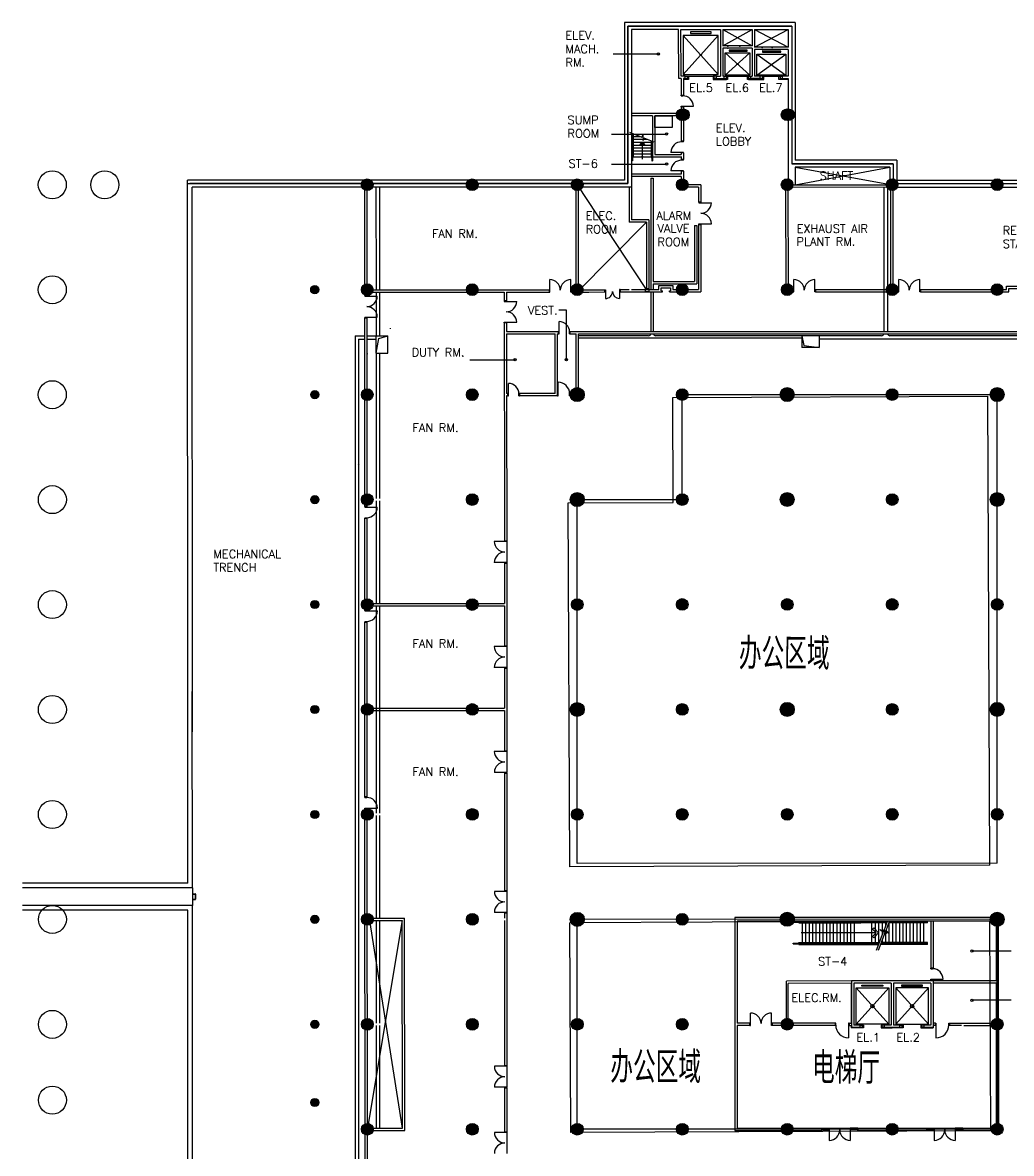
# Model space of a CAD drawing. Extents: x 3835738 to 4446688, y -234172 to 94826.
# Drawn here: x 4091440 to 4176206, y -13877 to 83096 of the extents above; entities that cross this region are included whole.
import ezdxf

# ---------------------------------------------------------------- set-up
doc = ezdxf.new("R2010")
doc.units = 0
doc.header["$LTSCALE"] = 1000
doc.header["$MEASUREMENT"] = 0
doc.layers.add('e-填充', color=8, linetype='Continuous')
doc.layers.add('原有地下室', color=160, linetype='Continuous')
doc.styles.add('ROMANS', font='romans__.ttf', dxfattribs={"height": 0.2})
doc.styles.get("Standard").update_dxf_attribs({"font": 'gbenor.shx', "bigfont": 'gbcbig.shx'})

# ---------------------------------------------------------------- blocks, each defined once
blk = doc.blocks.new('A$C0789794C')
at = {"layer": 'e-填充'}
for p, q in [((18700, 43900), (4050, 43900)), ((4050, 43900), (4050, 30400)), ((18700, 43900), (18700, 32100)), ((4350, 43600), (4350, 30100)), ((18400, 43600), (4350, 43600)), ((4350, 30100), (4350, 43600)), ((4350, 43600), (18400, 43600)), ((4650, 43300), (4650, 29800)), ((8700, 43300), (4650, 43300)), ((8700, 39100), (8700, 43300)), ((8900, 39300), (8900, 43300)), ((8900, 39300), (8900, 43300)), ((8900, 43300), (12300, 43300)), ((9100, 42800), (12100, 39450)), ((9100, 39450), (12100, 42800)), ((12100, 42800), (9100, 42800)), ((9100, 42800), (9100, 39450)), ((11482, 43109), (9718, 43109)), ((9718, 43109), (9718, 42957)), ((9718, 42957), (11482, 42957)), ((11482, 42957), (11482, 43109)), ((12100, 39450), (12100, 42800)), ((12300, 43300), (12300, 39300)), ((12500, 43300), (15000, 41900)), ((12500, 41900), (15000, 43300)), ((12500, 43300), (15000, 43300)), ((12500, 43300), (12500, 41900)), ((15000, 43300), (15000, 41900)), ((15200, 43300), (18100, 41800)), ((15200, 41800), (18100, 43300)), ((15200, 43300), (18100, 43300)), ((15200, 43300), (15200, 41800)), ((18100, 43300), (18100, 41800)), ((18400, 43600), (18400, 31800)), ((18400, 43600), (18400, 31800)), ((15000, 41900), (12500, 41900)), ((15000, 41700), (12500, 41700)), ((12500, 41700), (12500, 39300)), ((15000, 41700), (15000, 39300)), ((18100, 41800), (15200, 41800)), ((3088, 41214), (6960, 41214)), ((12700, 41300), (14800, 39400)), ((12700, 39400), (14800, 41300)), ((12700, 39400), (12700, 41300)), ((12700, 41300), (14800, 41300)), ((14583, 41542), (13019, 41542)), ((13019, 41542), (13019, 41445)), ((13019, 41445), (14583, 41445)), ((14583, 41445), (14583, 41542)), ((14800, 41300), (14800, 39400)), ((18100, 41600), (15200, 41600)), ((15200, 41600), (15200, 39300)), ((15400, 41200), (17900, 39400)), ((15400, 39400), (17900, 41200)), ((15400, 39400), (15400, 41200)), ((15400, 41200), (17900, 41200)), ((17463, 41450), (15899, 41450)), ((15899, 41450), (15899, 41352)), ((15899, 41352), (17463, 41352)), ((17463, 41352), (17463, 41450)), ((17900, 41200), (17900, 39400)), ((18100, 41600), (18100, 39300)), ((8900, 39100), (8700, 39100)), ((9250, 39300), (8900, 39300)), ((8900, 39100), (8900, 37673)), ((9100, 39450), (12100, 39450)), ((9100, 39100), (9100, 37673)), ((9250, 39100), (9100, 39100)), ((9450, 39025), (9100, 39025)), ((9250, 39300), (9450, 39300)), ((9250, 39100), (9250, 39300)), ((9250, 39100), (9450, 39100)), ((9450, 39025), (9450, 39300)), ((9450, 39025), (9450, 39300)), ((9450, 39300), (9550, 39300)), ((9550, 39025), (9450, 39025)), ((9550, 39300), (11650, 39300)), ((9550, 39300), (9550, 39025)), ((11750, 39300), (11650, 39300)), ((11650, 39300), (11650, 39025)), ((11650, 39025), (11750, 39025)), ((11950, 39300), (11750, 39300)), ((11750, 39025), (11750, 39300)), ((11950, 39100), (11750, 39100)), ((11750, 39025), (12800, 39025)), ((11950, 39300), (12300, 39300)), ((11950, 39100), (11950, 39300)), ((11950, 39100), (12600, 39100)), ((12600, 39300), (12500, 39300)), ((12600, 39300), (12800, 39300)), ((12600, 39100), (12600, 39300)), ((12600, 39100), (12800, 39100)), ((14800, 39400), (12700, 39400)), ((12800, 39025), (12800, 39300)), ((12800, 39300), (12900, 39300)), ((12900, 39025), (12800, 39025)), ((12900, 39300), (14600, 39300)), ((12900, 39300), (12900, 39025)), ((14600, 39025), (14600, 39300)), ((14600, 39300), (14700, 39300)), ((14700, 39025), (14600, 39025)), ((14700, 39300), (14900, 39300)), ((14700, 39300), (14700, 39025)), ((14700, 39100), (14900, 39100)), ((14700, 39025), (15900, 39025)), ((14900, 39100), (14900, 39300)), ((14900, 39300), (15000, 39300)), ((15700, 39100), (14900, 39100)), ((15700, 39300), (15200, 39300)), ((17900, 39400), (15400, 39400)), ((15900, 39300), (15700, 39300)), ((15700, 39100), (15700, 39300)), ((15900, 39100), (15700, 39100)), ((16000, 39300), (15900, 39300)), ((15900, 39300), (15900, 39025)), ((15900, 39025), (16000, 39025)), ((16000, 39300), (17300, 39300)), ((16000, 39025), (16000, 39300)), ((17300, 39025), (17300, 39300)), ((17300, 39300), (17400, 39300)), ((17400, 39025), (17300, 39025)), ((17400, 39300), (17600, 39300)), ((17400, 39300), (17400, 39025)), ((17400, 39100), (17600, 39100)), ((18100, 39025), (17400, 39025)), ((18100, 39300), (17600, 39300)), ((17600, 39100), (17600, 39300)), ((17600, 39100), (18100, 39100)), ((18100, 39100), (18100, 30000)), ((8900, 37675), (9060, 37675)), ((8900, 37625), (8900, 37675)), ((8900, 37673), (9100, 37673)), ((8900, 37625), (9060, 37625)), ((9060, 37625), (9060, 37675)), ((9100, 36100), (4650, 36100)), ((6450, 35900), (4650, 35900)), ((6450, 35900), (6450, 32400)), ((6650, 34900), (6650, 35900)), ((6650, 35900), (8150, 35900)), ((6650, 35900), (6650, 32600)), ((8900, 35900), (6650, 35900)), ((8150, 35900), (8150, 34900)), ((8900, 36723), (9060, 36723)), ((8900, 36673), (8900, 36723)), ((8900, 36673), (9100, 36673)), ((8900, 36673), (8900, 33724)), ((8900, 36673), (9060, 36673)), ((9060, 36673), (9060, 36723)), ((9060, 36723), (9962, 36723)), ((9100, 36673), (9100, 33724)), ((2950, 34338), (7657, 34338)), ((4489, 34514), (5552, 34069)), ((4650, 34447), (4650, 32348)), ((4650, 34399), (4700, 34399)), ((4650, 34149), (4700, 34149)), ((4700, 34426), (4700, 32049)), ((4750, 34405), (4750, 32049)), ((4750, 34149), (5361, 34149)), ((4800, 34384), (4800, 32348)), ((5552, 34069), (5622, 34256)), ((5582, 34149), (5629, 34149)), ((5622, 34256), (5655, 33779)), ((5655, 33779), (5710, 34012)), ((5710, 34012), (6565, 33686)), ((8150, 34900), (6650, 34900)), ((4650, 33899), (4700, 33899)), ((4650, 33649), (4700, 33649)), ((4650, 33399), (4700, 33399)), ((4650, 33149), (4700, 33149)), ((4750, 33899), (6007, 33899)), ((4750, 33649), (6400, 33649)), ((4750, 33399), (6400, 33399)), ((4750, 33149), (6400, 33149)), ((5575, 33649), (5363, 33437)), ((5363, 33437), (5416, 33384)), ((5575, 33543), (5416, 33384)), ((5575, 33649), (5575, 32204)), ((5575, 33649), (5787, 33437)), ((5575, 33543), (5734, 33384)), ((5787, 33437), (5734, 33384)), ((6350, 33768), (6350, 32348)), ((6400, 33749), (6400, 32049)), ((6450, 33730), (6450, 32049)), ((9100, 33724), (8900, 33724)), ((9100, 33727), (8940, 33727)), ((8940, 33677), (8940, 33727)), ((9100, 33677), (8940, 33677)), ((9100, 33677), (9100, 33727)), ((4650, 32899), (4700, 32899)), ((4650, 32649), (4700, 32649)), ((4650, 32399), (4700, 32399)), ((4650, 32348), (4700, 32348)), ((4750, 32049), (4700, 32049)), ((4750, 32899), (6400, 32899)), ((4750, 32649), (6400, 32649)), ((4750, 32399), (6400, 32399)), ((4800, 32348), (4750, 32348)), ((4775, 32404), (4775, 32404)), ((6350, 32348), (6400, 32348)), ((6400, 32049), (6450, 32049)), ((6450, 32400), (8900, 32400)), ((6650, 32600), (8900, 32600)), ((8940, 32775), (8038, 32775)), ((9100, 32725), (8900, 32725)), ((8900, 32725), (8900, 32600)), ((8900, 32409), (8900, 32151)), ((9100, 32151), (8900, 32151)), ((9100, 32775), (8940, 32775)), ((8940, 32725), (8940, 32775)), ((9100, 32725), (8940, 32725)), ((9100, 32154), (8940, 32154)), ((8940, 32104), (8940, 32154)), ((9100, 32104), (8940, 32104)), ((9100, 32725), (9100, 32775)), ((9100, 32725), (9100, 32151)), ((9100, 32104), (9100, 32154)), ((27400, 32100), (18700, 32100)), ((27400, 32100), (27400, 30400)), ((2950, 31768), (7657, 31768)), ((8940, 31202), (8038, 31202)), ((8900, 31152), (8900, 30900)), ((9100, 31152), (8900, 31152)), ((9100, 31202), (8940, 31202)), ((8940, 31152), (8940, 31202)), ((9100, 31152), (8940, 31152)), ((9100, 31152), (9100, 31202)), ((9100, 31152), (9100, 30000)), ((27100, 31800), (18400, 31800)), ((18400, 31800), (27100, 31800)), ((18700, 31500), (27000, 30000)), ((18700, 30000), (26800, 31500)), ((26800, 31500), (18700, 31500)), ((18700, 31500), (18700, 30000)), ((26800, 31500), (26800, 29800)), ((27100, 31800), (27100, 30100)), ((27100, 31800), (27100, 30100)), ((4050, 30400), (-33400, 30400)), ((-33400, -16918), (-33400, 30400)), ((-33400, 30100), (4350, 30100)), ((4350, 30100), (-33200, 30100)), ((8900, 30900), (4650, 30900)), ((8900, 30700), (4650, 30700)), ((6321, 30552), (6321, 21000)), ((6321, 30552), (6521, 30552)), ((6521, 30552), (6521, 21700)), ((8900, 30700), (8900, 29800)), ((27100, 30100), (53900, 30100)), ((27100, 30100), (53900, 30100)), ((27400, 30400), (54009, 30400)), ((4650, 29800), (-33000, 29800)), ((-33000, -16918), (-33000, 29800)), ((-18200, 20500), (-18200, 30000)), ((-18000, 20500), (-18000, 30000)), ((-17250, 29800), (-17250, 21000)), ((-16950, 29800), (-16950, 21000)), ((-104, 29600), (-104, 20800)), ((0, 30000), (5850, 21100)), ((96, 29600), (96, 21000)), ((4450, 29800), (4450, 26800)), ((4650, 29800), (4650, 27000)), ((10400, 29800), (8900, 29800)), ((10600, 30000), (9100, 30000)), ((10400, 29800), (10400, 28500)), ((10600, 30000), (10600, 28500)), ((17900, 21150), (17900, 29647)), ((18100, 30000), (18700, 30000)), ((18100, 21369), (18100, 29647)), ((18297, 29800), (26800, 29806)), ((18700, 30000), (26600, 30000)), ((26300, 29800), (26300, 17400)), ((26600, 29800), (26600, 17400)), ((26800, 29800), (54009, 29800)), ((26900, 21400), (26900, 29600)), ((27100, 21150), (27100, 29600)), ((10400, 28500), (10600, 28500)), ((10600, 28450), (11500, 28450)), ((6, 20800), (5950, 26800)), ((5950, 26800), (4450, 26800)), ((6150, 27000), (4650, 27000)), ((5950, 26800), (5950, 21000)), ((6150, 27000), (6150, 21000)), ((10050, 26488), (10050, 21700)), ((10050, 26488), (10250, 26488)), ((10250, 26488), (10250, 21500)), ((10400, 26600), (10600, 26600)), ((10400, 26600), (10400, 21000)), ((10600, 26650), (11500, 26650)), ((10600, 26600), (10600, 20800)), ((-2350, 20960), (-2350, 21860)), ((-550, 20960), (-550, 21860)), ((6521, 21700), (10050, 21700)), ((6521, 21500), (10250, 21500)), ((6521, 21500), (6521, 21000)), ((7000, 21000), (7000, 21350)), ((7000, 21350), (8200, 21350)), ((8200, 21350), (8200, 21000)), ((18570, 20960), (18570, 21860)), ((20370, 20960), (20370, 21860)), ((27570, 20960), (27570, 21860)), ((29370, 20960), (29370, 21860)), ((-18200, 20500), (-18000, 20500)), ((-18200, 20500), (-18200, 20450)), ((-18200, 20500), (-18040, 20500)), ((-18200, 20450), (-18040, 20450)), ((-18040, 20500), (-18040, 20450)), ((-18040, 20450), (-17143, 20450)), ((-18000, 21000), (-2400, 21000)), ((-18000, 20800), (-6250, 20800)), ((-17250, 20800), (-17250, 17050)), ((-16950, 20800), (-16950, 17050)), ((-6250, 20800), (-6250, 20050)), ((-6050, 20800), (-2400, 20800)), ((-6050, 20800), (-6050, 20050)), ((-2400, 21000), (-2400, 20800)), ((-500, 21000), (995, 21000)), ((-500, 21000), (-500, 20800)), ((-500, 20800), (995, 20800)), ((-104, 20800), (2373, 20800)), ((96, 21000), (2373, 21000)), ((2373, 21000), (2373, 20800)), ((2373, 20840), (2373, 21000)), ((2373, 21000), (2423, 21000)), ((2423, 20840), (2373, 20840)), ((2423, 21000), (2423, 20840)), ((2423, 20840), (2423, 20240)), ((3623, 21000), (3623, 20840)), ((3673, 21000), (3623, 21000)), ((3623, 20840), (3673, 20840)), ((3623, 20840), (3623, 20240)), ((3673, 21000), (3673, 20800)), ((3673, 21000), (4450, 21000)), ((3673, 20840), (3673, 21000)), ((3673, 20800), (7300, 20800)), ((4650, 21000), (7000, 21000)), ((5850, 20800), (5850, 21100)), ((5850, 21100), (6150, 21100)), ((6150, 20800), (5850, 20800)), ((6150, 21100), (6150, 20800)), ((6150, 21000), (6150, 20800)), ((6321, 20800), (6321, 17400)), ((6521, 20800), (6521, 17400)), ((7200, 20900), (7200, 21150)), ((7200, 21150), (8000, 21150)), ((7200, 20900), (7300, 20900)), ((7300, 20800), (7300, 20900)), ((7900, 20900), (8000, 20900)), ((7900, 20800), (7900, 20900)), ((7900, 20800), (10600, 20800)), ((8000, 21150), (8000, 20900)), ((8200, 21000), (10400, 21000)), ((8400, 21000), (8698, 21000)), ((17800, 21000), (18520, 21000)), ((17800, 20800), (18520, 20800)), ((18520, 21000), (18520, 20800)), ((20420, 21000), (20420, 20800)), ((20420, 21000), (27520, 21000)), ((20420, 20800), (27520, 20800)), ((27520, 21000), (27520, 20800)), ((29420, 21000), (29420, 20800)), ((29420, 21000), (36800, 21000)), ((29420, 20800), (37000, 20800)), ((36800, 21000), (36800, 21300)), ((36800, 21300), (38000, 21300)), ((37000, 21100), (37800, 21100)), ((37000, 20800), (37000, 21100)), ((-6050, 20050), (-6250, 20050)), ((-6090, 20000), (-5190, 20000)), ((-18200, 18650), (-18040, 18650)), ((-18200, 18650), (-18200, 18600)), ((-18200, 2400), (-18200, 18600)), ((-18000, 18600), (-18200, 18600)), ((-18200, 18600), (-18040, 18600)), ((-18040, 18650), (-18040, 18600)), ((-18040, 18650), (-17143, 18650)), ((-18000, 2400), (-18000, 18600)), ((-932, 19234), (-1567, 19234)), ((-932, 14990), (-932, 19234)), ((-16000, 17645), (-16000, 17696)), ((-6050, 18150), (-6250, 18150)), ((-6250, 18150), (-6250, 3000)), ((-6090, 18200), (-5190, 18200)), ((-6050, 18150), (-6050, 17400)), ((-1550, 17360), (-1550, 18262)), ((-19050, 17050), (-18200, 17050)), ((-19050, 17050), (-19050, -16918)), ((-18750, 16750), (-18750, -16918)), ((-18750, 16750), (-18200, 16750)), ((-18000, 17050), (-16250, 17050)), ((-18000, 16750), (-17250, 16750)), ((-17250, 15550), (-17250, 17050)), ((-17250, 15550), (-17004, 16825)), ((-17004, 16825), (-16250, 17050)), ((-16250, 15550), (-16250, 17050)), ((-6050, 17400), (-1600, 17400)), ((-6050, 17200), (-6050, 12100)), ((-6050, 17200), (-1900, 17200)), ((-6000, 16522), (-6000, 16522)), ((-1900, 12100), (-1900, 17200)), ((-1700, 17200), (-1600, 17200)), ((-1700, 11900), (-1700, 17200)), ((-1600, 17200), (-1600, 17400)), ((-1600, 17200), (-1600, 17360)), ((-1600, 17360), (-1550, 17360)), ((-1600, 17200), (-1550, 17200)), ((-1550, 17200), (-1550, 17360)), ((-648, 17200), (-648, 17360)), ((-648, 17360), (-598, 17360)), ((-648, 17200), (-598, 17200)), ((-600, 17200), (-600, 17400)), ((-600, 17400), (63000, 17400)), ((-600, 17200), (-100, 17200)), ((-598, 17200), (-598, 17360)), ((-100, 12000), (-100, 17200)), ((100, 12000), (100, 17200)), ((100, 17200), (53900, 17200)), ((6121, 17050), (100, 17050)), ((19250, 16850), (100, 16850)), ((26100, 17050), (6721, 17050)), ((19250, 17050), (19424, 16208)), ((19250, 17050), (19250, 16050)), ((20750, 17050), (20750, 16050)), ((53900, 16750), (20750, 16750)), ((53900, 17050), (26800, 17050)), ((-17250, 15550), (-17250, 3100)), ((-17250, 15550), (-16250, 15550)), ((-16950, 15550), (-16950, 3100)), ((20750, 16050), (19250, 16050)), ((19424, 16208), (20750, 16050)), ((-9203, 14990), (-5330, 14990)), ((-5900, 12060), (-5900, 12962)), ((-1636, 12074), (-1636, 13058)), ((-5950, 12100), (-6050, 12100)), ((-5950, 11900), (-6050, 11900)), ((-6050, 11900), (-6050, -550)), ((-5950, 12100), (-5950, 11900)), ((-5950, 11900), (-5950, 12060)), ((-5950, 12060), (-5900, 12060)), ((-5950, 11900), (-5900, 11900)), ((-5900, 11900), (-5900, 12060)), ((-4998, 11900), (-4998, 12060)), ((-4998, 12060), (-4948, 12060)), ((-4998, 11900), (-4948, 11900)), ((-4950, 12100), (-4950, 11900)), ((-1900, 12100), (-4950, 12100)), ((-1700, 11900), (-4950, 11900)), ((-4948, 11900), (-4948, 12060)), ((-1691, 11900), (-1691, 12074)), ((-1691, 12074), (-1636, 12074)), ((-1691, 11900), (-1636, 11900)), ((-1636, 11900), (-1636, 12074)), ((-653, 11900), (-653, 12074)), ((-653, 12074), (-599, 12074)), ((-653, 11900), (-599, 11900)), ((-599, 11900), (-599, 12074)), ((0, 12100), (-595, 12100)), ((-595, 11900), (-595, 12100)), ((0, 11900), (-595, 11900)), ((9000, 12000), (36000, 12000)), ((9000, 3000), (9000, 12000)), ((36000, -28200), (36000, 12000)), ((-18860, 6050), (-18860, 6041)), ((-18656, 6050), (-18656, 6041)), ((-6250, 3000), (-6250, -550)), ((0, -28200), (0, 3000)), ((0, 3000), (9000, 3000)), ((-18000, 2400), (-18200, 2400)), ((-18200, 2400), (-18040, 2400)), ((-18200, 2400), (-18200, 2350)), ((-18200, 2350), (-18040, 2350)), ((-18040, 2400), (-18040, 2350)), ((-18040, 2350), (-17138, 2350)), ((-17250, 2900), (-17250, -5900)), ((-16950, 2900), (-16950, -5900)), ((-18200, 1448), (-18040, 1448)), ((-18200, 1448), (-18200, 1398)), ((-18000, 1400), (-18200, 1400)), ((-18200, -6500), (-18200, 1400)), ((-18200, 1398), (-18040, 1398)), ((-18040, 1448), (-18040, 1398)), ((-18000, -6500), (-18000, 1400)), ((-6210, -600), (-7110, -600)), ((-6250, -550), (-6050, -550)), ((-6050, -600), (-6050, -2430)), ((-6210, -2400), (-7110, -2400)), ((-6250, -2450), (-6050, -2450)), ((-6250, -2450), (-6250, -5900)), ((-6050, -2450), (-6050, -9550)), ((-18000, -6500), (-18200, -6500)), ((-18200, -6500), (-18040, -6500)), ((-18200, -6500), (-18200, -6550)), ((-18200, -6550), (-18040, -6550)), ((-18040, -6500), (-18040, -6550)), ((-18040, -6550), (-17138, -6550)), ((-18000, -5900), (-6250, -5900)), ((-18000, -6100), (-6250, -6100)), ((-17250, -6100), (-17250, -14900)), ((-16950, -6100), (-16950, -14900)), ((-6250, -6100), (-6250, -9550)), ((-18200, -7452), (-18040, -7452)), ((-18200, -7452), (-18200, -7502)), ((-18000, -7500), (-18200, -7500)), ((-18200, -15000), (-18200, -7500)), ((-18200, -7502), (-18040, -7502)), ((-18040, -7452), (-18040, -7502)), ((-18000, -15000), (-18000, -7500)), ((-6210, -9600), (-7110, -9600)), ((-6250, -9550), (-6050, -9550)), ((-6050, -9600), (-6050, -11430)), ((-6210, -11400), (-7110, -11400)), ((-6250, -11450), (-6050, -11450)), ((-6250, -11450), (-6250, -14902)), ((-6050, -11450), (-6050, -16918)), ((-33400, -29900), (-33400, -13458)), ((-33000, -30300), (-33000, -13458)), ((-19050, -13458), (-19050, -71200)), ((-18750, -13458), (-18750, -71200)), ((-17250, -13458), (-17250, -23900)), ((-16950, -13458), (-16950, -23900)), ((-6250, -13458), (-6250, -14900)), ((-6050, -13458), (-6050, -18550)), ((-18200, -22500), (-18200, -15000)), ((-18000, -14900), (-6250, -14900)), ((-18000, -14900), (-6250, -14900)), ((-18000, -22500), (-18000, -15000)), ((-18000, -15100), (-6250, -15100)), ((-18000, -15100), (-6250, -15100)), ((-17250, -15100), (-17250, -16918)), ((-16950, -15100), (-16950, -16918)), ((-6250, -15094), (-6250, -16918)), ((-6250, -15100), (-6250, -18550)), ((-6210, -18600), (-7110, -18600)), ((-6250, -18550), (-6050, -18550)), ((-6050, -18600), (-6050, -20400)), ((-6210, -20400), (-7110, -20400)), ((-6250, -20450), (-6250, -30550)), ((-6250, -20450), (-6050, -20450)), ((-6050, -20450), (-6050, -30550)), ((-18200, -22498), (-18040, -22498)), ((-18200, -22548), (-18200, -22498)), ((-18000, -22500), (-18200, -22500)), ((-18200, -22548), (-18040, -22548)), ((-18040, -22548), (-18040, -22498)), ((-18200, -23450), (-18040, -23450)), ((-18200, -23500), (-18200, -23450)), ((-18000, -23500), (-18200, -23500)), ((-18200, -55800), (-18200, -23500)), ((-18200, -23500), (-18040, -23500)), ((-18040, -23500), (-18040, -23450)), ((-18040, -23450), (-17138, -23450)), ((-18000, -55800), (-18000, -23500)), ((-17250, -24100), (-17250, -32900)), ((-16950, -24100), (-16950, -32900)), ((36000, -28200), (0, -28200)), ((-33400, -29900), (-47551, -29900)), ((-33000, -30300), (-47551, -30300)), ((-33000, -30300), (-33000, -31800)), ((-33000, -30809), (-32750, -30809)), ((-33000, -30825), (-32766, -30825)), ((-32750, -30841), (-32750, -31259)), ((-32734, -30825), (-32734, -31275)), ((-6210, -30600), (-7110, -30600)), ((-6050, -30550), (-6250, -30550)), ((-6050, -30600), (-6050, -32400)), ((-33000, -31800), (-47551, -31800)), ((-33000, -31275), (-32766, -31275)), ((-33000, -31291), (-32750, -31291)), ((-33000, -71200), (-33000, -31800)), ((-33400, -32200), (-47551, -32200)), ((-33400, -71600), (-33400, -32200)), ((-18000, -32900), (-14800, -32900)), ((-14800, -51100), (-14800, -32900)), ((-6210, -32400), (-7110, -32400)), ((-6250, -32450), (-6250, -32900)), ((-6050, -32450), (-6250, -32450)), ((-6050, -32450), (-6050, -45550)), ((18000, -32850), (13500, -32850)), ((13500, -32850), (13500, -51100)), ((35419, -32850), (18334, -32850)), ((-15000, -33100), (-18000, -50900)), ((-18000, -33100), (-15000, -33100)), ((-15000, -50900), (-17776, -33100)), ((-17250, -33100), (-17250, -41900)), ((-16950, -33100), (-16950, -41900)), ((-15000, -50900), (-15000, -33100)), ((-6250, -33100), (-6250, -45550)), ((0, -51000), (0, -33000)), ((36600, -33000), (0, -33000)), ((18000, -33150), (13700, -33150)), ((13700, -33150), (13700, -41905)), ((18500, -33250), (18500, -33200)), ((18500, -33200), (24311, -33200)), ((18500, -33250), (24311, -33250)), ((35925, -33150), (18581, -33150)), ((19000, -33200), (19000, -33150)), ((19000, -33150), (24311, -33150)), ((19000, -33300), (19000, -33250)), ((19000, -33300), (24311, -33300)), ((19300, -35000), (19300, -33300)), ((19597, -35000), (19597, -33300)), ((19895, -35000), (19895, -33300)), ((20192, -35000), (20192, -33300)), ((20490, -35000), (20490, -33300)), ((20787, -35000), (20787, -33300)), ((21084, -35000), (21084, -33300)), ((21382, -35000), (21382, -33300)), ((21679, -35000), (21679, -33300)), ((21977, -35000), (21977, -33300)), ((22274, -35000), (22274, -33300)), ((22571, -35000), (22571, -33300)), ((22869, -35000), (22869, -33300)), ((23166, -35000), (23166, -33300)), ((23464, -35000), (23464, -33300)), ((23761, -35000), (23761, -33300)), ((26607, -33150), (24311, -33150)), ((26588, -33200), (24311, -33200)), ((26569, -33250), (24311, -33250)), ((26550, -33300), (24311, -33300)), ((25261, -35000), (25261, -33300)), ((25410, -33729), (25304, -33835)), ((25622, -34153), (25304, -33835)), ((25834, -34153), (25410, -33729)), ((25558, -35000), (25558, -33300)), ((25856, -35000), (25856, -33300)), ((26230, -34135), (25927, -33868)), ((25927, -33868), (26531, -34186)), ((26401, -34135), (26098, -33868)), ((26098, -33868), (26702, -34186)), ((26153, -34334), (26153, -33300)), ((26302, -33947), (26607, -33150)), ((26451, -33558), (26451, -33300)), ((26473, -33947), (26778, -33150)), ((30022, -33300), (26721, -33300)), ((30022, -33250), (26740, -33250)), ((26748, -35000), (26748, -33300)), ((30022, -33200), (26759, -33200)), ((27045, -35000), (27045, -33300)), ((27343, -35000), (27343, -33300)), ((27640, -35000), (27640, -33300)), ((27938, -35000), (27938, -33300)), ((28235, -35000), (28235, -33300)), ((28532, -35000), (28532, -33300)), ((28830, -35000), (28830, -33300)), ((29127, -35000), (29127, -33300)), ((29425, -35000), (29425, -33300)), ((29722, -35000), (29722, -33300)), ((30022, -33300), (30022, -33150)), ((30300, -33150), (30300, -37190)), ((30500, -33150), (30500, -37190)), ((35905, -33000), (35905, -38290)), ((36000, -51000), (36000, -33000)), ((36095, -33000), (36095, -51100)), ((25558, -34153), (19189, -34153)), ((25622, -34153), (25304, -34471)), ((25410, -34577), (25304, -34471)), ((25834, -34153), (25410, -34577)), ((25648, -35653), (26230, -34135)), ((25819, -35653), (26401, -34135)), ((26153, -35000), (26153, -34780)), ((26531, -34186), (26302, -33947)), ((26451, -35000), (26451, -33947)), ((26702, -34186), (26473, -33947)), ((18500, -35100), (18500, -35050)), ((18500, -35050), (25879, -35050)), ((18500, -35100), (25860, -35100)), ((19000, -35050), (19000, -35000)), ((19000, -35000), (25898, -35000)), ((19000, -35150), (19000, -35100)), ((19000, -35150), (25840, -35150)), ((30022, -35150), (26011, -35150)), ((30022, -35100), (26031, -35100)), ((30022, -35050), (26050, -35050)), ((30022, -35000), (26069, -35000)), ((30022, -35150), (30022, -35000)), ((37210, -35720), (33846, -35720)), ((30300, -37188), (30460, -37188)), ((30300, -37238), (30300, -37188)), ((30500, -37190), (30300, -37190)), ((30300, -37238), (30460, -37238)), ((30460, -37238), (30460, -37188)), ((35905, -37290), (35905, -38290)), ((23500, -38290), (17925, -38290)), ((17925, -41925), (17925, -38290)), ((23500, -38490), (18075, -38490)), ((18075, -41925), (18075, -38490)), ((23480, -38490), (23480, -41905)), ((30500, -38290), (23500, -38290)), ((23500, -38290), (23500, -42290)), ((26900, -38490), (23700, -38490)), ((23700, -38490), (23700, -42090)), ((24400, -38735), (24400, -38653)), ((24400, -38653), (26200, -38653)), ((26200, -38735), (24400, -38735)), ((26200, -38653), (26200, -38735)), ((26900, -38490), (26900, -42090)), ((30300, -38490), (27100, -38490)), ((27100, -38490), (27100, -42090)), ((29600, -38653), (27800, -38653)), ((27800, -38653), (27800, -38735)), ((27800, -38735), (29600, -38735)), ((29600, -38735), (29600, -38653)), ((30300, -38140), (30460, -38140)), ((30300, -38190), (30300, -38140)), ((30300, -38190), (30300, -38290)), ((30500, -38190), (30300, -38190)), ((30300, -38190), (30460, -38190)), ((30300, -38490), (30300, -42090)), ((30460, -38190), (30460, -38140)), ((30460, -38140), (31362, -38140)), ((30500, -38190), (30500, -38290)), ((35905, -38290), (30500, -38290)), ((30500, -38290), (30500, -42290)), ((35905, -38490), (30500, -38490)), ((30520, -38490), (30520, -41905)), ((35905, -38290), (34405, -38290)), ((35905, -38490), (35905, -50900)), ((26700, -41990), (23900, -38890)), ((26700, -38890), (23900, -41990)), ((23900, -41990), (23900, -38890)), ((23900, -38890), (26700, -38890)), ((26700, -38890), (26700, -41990)), ((27300, -38890), (30100, -41990)), ((27300, -41990), (30100, -38890)), ((30100, -38890), (27300, -38890)), ((27300, -38890), (27300, -41990)), ((30100, -41990), (30100, -38890)), ((37210, -39946), (33846, -39946)), ((14850, -41935), (14850, -41035)), ((16650, -41935), (16650, -41035)), ((-17250, -42100), (-17250, -50900)), ((-16950, -42100), (-16950, -50900)), ((14800, -41905), (13700, -41905)), ((13700, -42095), (13700, -50900)), ((14800, -42095), (13700, -42095)), ((14800, -42095), (14800, -41905)), ((16700, -42095), (16700, -41905)), ((22100, -41905), (16700, -41905)), ((22100, -42095), (16700, -42095)), ((22100, -41905), (22100, -42095)), ((22150, -41905), (22100, -41905)), ((22100, -41905), (22100, -42065)), ((22100, -42065), (22150, -42065)), ((22150, -42065), (22150, -41905)), ((23250, -41905), (23250, -42065)), ((23300, -41905), (23250, -41905)), ((23250, -42065), (23300, -42065)), ((23250, -42065), (23250, -43165)), ((23300, -41905), (23500, -41905)), ((23300, -41905), (23300, -42095)), ((23300, -42065), (23300, -41905)), ((23300, -42095), (23500, -42095)), ((23480, -42095), (23480, -42310)), ((24450, -42310), (23480, -42310)), ((24250, -42290), (23500, -42290)), ((24250, -42090), (23700, -42090)), ((26700, -41990), (23900, -41990)), ((24250, -42090), (24450, -42090)), ((24250, -42290), (24250, -42090)), ((24250, -42240), (24450, -42240)), ((24450, -42310), (24450, -42090)), ((24450, -42310), (24450, -42090)), ((24450, -42090), (24550, -42090)), ((24550, -42310), (24450, -42310)), ((24550, -42090), (24550, -42310)), ((26150, -42090), (26050, -42090)), ((26050, -42090), (26050, -42310)), ((26050, -42310), (26150, -42310)), ((26150, -42310), (26150, -42090)), ((26350, -42090), (26150, -42090)), ((26150, -42310), (26150, -42090)), ((26350, -42240), (26150, -42240)), ((26150, -42310), (27000, -42310)), ((26900, -42090), (26350, -42090)), ((26350, -42290), (26350, -42090)), ((27000, -42290), (26350, -42290)), ((27650, -42290), (27000, -42290)), ((27850, -42310), (27000, -42310)), ((27650, -42090), (27100, -42090)), ((27300, -41990), (30100, -41990)), ((27650, -42090), (27850, -42090)), ((27650, -42290), (27650, -42090)), ((27650, -42240), (27850, -42240)), ((27850, -42310), (27850, -42090)), ((27850, -42310), (27850, -42090)), ((27850, -42090), (27950, -42090)), ((27950, -42310), (27850, -42310)), ((27950, -42090), (27950, -42310)), ((29550, -42090), (29450, -42090)), ((29450, -42090), (29450, -42310)), ((29450, -42310), (29550, -42310)), ((29550, -42310), (29550, -42090)), ((29750, -42090), (29550, -42090)), ((29550, -42310), (29550, -42090)), ((29750, -42240), (29550, -42240)), ((29550, -42310), (30520, -42310)), ((30300, -42090), (29750, -42090)), ((29750, -42290), (29750, -42090)), ((30500, -42290), (29750, -42290)), ((30700, -41905), (30500, -41905)), ((30700, -42095), (30500, -42095)), ((30520, -42095), (30520, -42310)), ((30700, -41905), (30700, -42095)), ((30700, -41905), (30750, -41905)), ((30700, -42065), (30700, -41905)), ((30750, -42065), (30700, -42065)), ((30750, -41905), (30750, -42065)), ((30750, -42065), (30750, -43165)), ((31850, -42065), (31850, -41905)), ((31850, -41905), (31900, -41905)), ((31900, -42065), (31850, -42065)), ((31900, -41905), (35558, -41905)), ((31900, -41905), (31900, -42095)), ((31900, -41905), (31900, -42065)), ((32925, -42095), (31900, -42095)), ((33125, -42095), (35558, -42095)), ((36000, -42000), (36000, -51000)), ((-6050, -45550), (-6250, -45550)), ((-6250, -45550), (-6050, -45550)), ((-6050, -45550), (-6050, -47400)), ((-6210, -45600), (-7110, -45600)), ((-6210, -47400), (-7110, -47400)), ((-6250, -47460), (-6250, -51220)), ((-6250, -47460), (-6050, -47460)), ((-6050, -47460), (-6050, -51220)), ((-18000, -50900), (-15000, -50900)), ((-18000, -51100), (-14800, -51100)), ((-6210, -51270), (-7110, -51270)), ((-6250, -51220), (-6050, -51220)), ((-6050, -51220), (-6050, -53070)), ((36000, -51000), (0, -51000)), ((13500, -51100), (20956, -51100)), ((13700, -50900), (31500, -50900)), ((20956, -50900), (20956, -51100)), ((20956, -51060), (20956, -50900)), ((20956, -50900), (21006, -50900)), ((21006, -51060), (20956, -51060)), ((21006, -50900), (21563, -50900)), ((21006, -50900), (21006, -51060)), ((21006, -50988), (21563, -50988)), ((21006, -51060), (21563, -51060)), ((21600, -50900), (23400, -50900)), ((21600, -51060), (21600, -51960)), ((23400, -51060), (23400, -51960)), ((24006, -50900), (23450, -50900)), ((24006, -50988), (23450, -50988)), ((24006, -51060), (23450, -51060)), ((24056, -50900), (24006, -50900)), ((24006, -50900), (24006, -51060)), ((24006, -51060), (24056, -51060)), ((24056, -50900), (24056, -51100)), ((24056, -51060), (24056, -50900)), ((24056, -51100), (29956, -51100)), ((29956, -50900), (29956, -51100)), ((29956, -51060), (29956, -50900)), ((29956, -50900), (30006, -50900)), ((30006, -51060), (29956, -51060)), ((30006, -50900), (30563, -50900)), ((30006, -50900), (30006, -51060)), ((30006, -50988), (30563, -50988)), ((30006, -51060), (30563, -51060)), ((30600, -50900), (32400, -50900)), ((30600, -51060), (30600, -51960)), ((31500, -50900), (35905, -50900)), ((32400, -51060), (32400, -51960)), ((33006, -50900), (32450, -50900)), ((33006, -50988), (32450, -50988)), ((33006, -51060), (32450, -51060)), ((33056, -50900), (33006, -50900)), ((33006, -50900), (33006, -51060)), ((33006, -51060), (33056, -51060)), ((33056, -50900), (33056, -51100)), ((33056, -51060), (33056, -50900)), ((33056, -51100), (36095, -51100))]:
    blk.add_line(p, q, dxfattribs=at)
for points, const_width in [([(8750, 36000, 1), (9250, 36000, 1)], 500), ([(8850, 36000, 1), (9350, 36000, 1)], 500), ([(17750, 36000, 1), (18250, 36000, 1)], 500), ([(17850, 36000, 1), (18350, 36000, 1)], 500), ([(-18246, 30000, 1), (-17754, 30000, 1)], 491), ([(-9250, 30000, 1), (-8750, 30000, 1)], 500), ([(-246, 30000, 1), (246, 30000, 1)], 491), ([(8750, 30000, 1), (9250, 30000, 1)], 500), ([(8750, 30000, 1), (9250, 30000, 1)], 500), ([(17750, 30000, 1), (18250, 30000, 1)], 500), ([(17750, 30000, 1), (18250, 30000, 1)], 500), ([(26750, 30000, 1), (27250, 30000, 1)], 500), ([(35754, 30000, 1), (36246, 30000, 1)], 491), ([(-22675, 21000, 1), (-22325, 21000, 1)], 350), ([(-18250, 21000, 1), (-17750, 21000, 1)], 500), ([(-9250, 21000, 1), (-8750, 21000, 1)], 500), ([(-9250, 21000, 1), (-8750, 21000, 1)], 500), ([(250, 21000, -1), (-250, 21000, -1)], 500), ([(250, 21000, -1), (-250, 21000, -1)], 500), ([(-250, 21000, 1), (250, 21000, 1)], 500), ([(-250, 21000, 1), (250, 21000, 1)], 500), ([(8750, 21000, 1), (9250, 21000, 1)], 500), ([(8750, 21000, 1), (9250, 21000, 1)], 500), ([(17750, 21000, 1), (18250, 21000, 1)], 500), ([(17750, 21000, 1), (18250, 21000, 1)], 500), ([(26750, 21000, 1), (27250, 21000, 1)], 500), ([(26750, 21000, 1), (27250, 21000, 1)], 500), ([(35750, 21000, 1), (36250, 21000, 1)], 500), ([(35750, 21000, 1), (36250, 21000, 1)], 500), ([(-22675, 12000, 1), (-22325, 12000, 1)], 350), ([(-18246, 12000, 1), (-17754, 12000, 1)], 491), ([(-9250, 12000, 1), (-8750, 12000, 1)], 500), ([(-9250, 12000, 1), (-8750, 12000, 1)], 500), ([(294, 12000, -1), (-294, 12000, -1)], 588), ([(-294, 12000, 1), (294, 12000, 1)], 588), ([(8750, 12000, 1), (9250, 12000, 1)], 500), ([(8750, 12000, 1), (9250, 12000, 1)], 500), ([(17706, 12000, 1), (18294, 12000, 1)], 588), ([(26750, 12000, 1), (27250, 12000, 1)], 500), ([(26750, 12000, 1), (27250, 12000, 1)], 500), ([(35706, 12000, 1), (36294, 12000, 1)], 588), ([(-22675, 3000, 1), (-22325, 3000, 1)], 350), ([(-18246, 3000, 1), (-17754, 3000, 1)], 491), ([(-9250, 3000, 1), (-8750, 3000, 1)], 500), ([(-9250, 3000, 1), (-8750, 3000, 1)], 500), ([(-294, 3000, 1), (294, 3000, 1)], 588), ([(8750, 3000, 1), (9250, 3000, 1)], 500), ([(8750, 3000, 1), (9250, 3000, 1)], 500), ([(17706, 3000, 1), (18294, 3000, 1)], 588), ([(26750, 3000, 1), (27250, 3000, 1)], 500), ([(26750, 3000, 1), (27250, 3000, 1)], 500), ([(35706, 3000, 1), (36294, 3000, 1)], 588), ([(-22675, -6000, 1), (-22325, -6000, 1)], 350), ([(-18250, -6000, 1), (-17750, -6000, 1)], 500), ([(-18250, -6000, 1), (-17750, -6000, 1)], 500), ([(-9250, -6000, 1), (-8750, -6000, 1)], 500), ([(-9250, -6000, 1), (-8750, -6000, 1)], 500), ([(-250, -6000, 1), (250, -6000, 1)], 500), ([(-250, -6000, 1), (250, -6000, 1)], 500), ([(8750, -6000, 1), (9250, -6000, 1)], 500), ([(8750, -6000, 1), (9250, -6000, 1)], 500), ([(17750, -6000, 1), (18250, -6000, 1)], 500), ([(17750, -6000, 1), (18250, -6000, 1)], 500), ([(26750, -6000, 1), (27250, -6000, 1)], 500), ([(26750, -6000, 1), (27250, -6000, 1)], 500), ([(35750, -6000, 1), (36250, -6000, 1)], 500), ([(35750, -6000, 1), (36250, -6000, 1)], 500), ([(-18246, -15000, 1), (-17754, -15000, 1)], 491), ([(-18246, -15000, 1), (-17754, -15000, 1)], 491), ([(-9250, -15000, 1), (-8750, -15000, 1)], 500), ([(-9250, -15000, 1), (-8750, -15000, 1)], 500), ([(-9250, -15000, 1), (-8750, -15000, 1)], 500), ([(-9250, -15000, 1), (-8750, -15000, 1)], 500), ([(-294, -15000, 1), (294, -15000, 1)], 588), ([(-294, -15000, 1), (294, -15000, 1)], 588), ([(8750, -15000, 1), (9250, -15000, 1)], 500), ([(8750, -15000, 1), (9250, -15000, 1)], 500), ([(8750, -15000, 1), (9250, -15000, 1)], 500), ([(8750, -15000, 1), (9250, -15000, 1)], 500), ([(17706, -15000, 1), (18294, -15000, 1)], 588), ([(17706, -15000, 1), (18294, -15000, 1)], 588), ([(26750, -15000, 1), (27250, -15000, 1)], 500), ([(26750, -15000, 1), (27250, -15000, 1)], 500), ([(26750, -15000, 1), (27250, -15000, 1)], 500), ([(26750, -15000, 1), (27250, -15000, 1)], 500), ([(35706, -15000, 1), (36294, -15000, 1)], 588), ([(35706, -15000, 1), (36294, -15000, 1)], 588), ([(-22675, -15000, 1), (-22325, -15000, 1)], 350), ([(-22675, -15000, 1), (-22325, -15000, 1)], 350), ([(-22675, -24000, 1), (-22325, -24000, 1)], 350), ([(-18250, -24000, 1), (-17750, -24000, 1)], 500), ([(-18250, -24000, 1), (-17750, -24000, 1)], 500), ([(-9250, -24000, 1), (-8750, -24000, 1)], 500), ([(-9250, -24000, 1), (-8750, -24000, 1)], 500), ([(-250, -24000, 1), (250, -24000, 1)], 500), ([(-250, -24000, 1), (250, -24000, 1)], 500), ([(8750, -24000, 1), (9250, -24000, 1)], 500), ([(8750, -24000, 1), (9250, -24000, 1)], 500), ([(17750, -24000, 1), (18250, -24000, 1)], 500), ([(17750, -24000, 1), (18250, -24000, 1)], 500), ([(26750, -24000, 1), (27250, -24000, 1)], 500), ([(26750, -24000, 1), (27250, -24000, 1)], 500), ([(35750, -24000, 1), (36250, -24000, 1)], 500), ([(35750, -24000, 1), (36250, -24000, 1)], 500), ([(-22675, -33000, 1), (-22325, -33000, 1)], 350), ([(-18246, -33000, 1), (-17754, -33000, 1)], 491), ([(-9250, -33000, 1), (-8750, -33000, 1)], 500), ([(-9250, -33000, 1), (-8750, -33000, 1)], 500), ([(-294, -33000, 1), (294, -33000, 1)], 588), ([(8750, -33000, 1), (9250, -33000, 1)], 500), ([(8750, -33000, 1), (9250, -33000, 1)], 500), ([(18294, -33000, -1), (17706, -33000, -1)], 588), ([(36294, -33000, -1), (35706, -33000, -1)], 588), ([(-22675, -42000, 1), (-22325, -42000, 1)], 350), ([(-18246, -42000, 1), (-17754, -42000, 1)], 491), ([(-9250, -42000, 1), (-8750, -42000, 1)], 500), ([(-9250, -42000, 1), (-8750, -42000, 1)], 500), ([(-245, -42000, 1), (245, -42000, 1)], 490), ([(8750, -42000, 1), (9250, -42000, 1)], 500), ([(8750, -42000, 1), (9250, -42000, 1)], 500), ([(18245, -42000, -1), (17755, -42000, -1)], 490), ([(36245, -42000, -1), (35755, -42000, -1)], 490), ([(-22675, -48700, 1), (-22325, -48700, 1)], 350), ([(-18246, -51000, 1), (-17754, -51000, 1)], 491), ([(-9250, -51000, 1), (-8750, -51000, 1)], 500), ([(-9250, -51000, 1), (-8750, -51000, 1)], 500), ([(-245, -51000, 1), (245, -51000, 1)], 490), ([(8750, -51000, 1), (9250, -51000, 1)], 500), ([(8750, -51000, 1), (9250, -51000, 1)], 500), ([(17755, -51000, 1), (18245, -51000, 1)], 490), ([(26750, -51000, 1), (27250, -51000, 1)], 500), ([(26750, -51000, 1), (27250, -51000, 1)], 500), ([(35755, -51000, 1), (36245, -51000, 1)], 490)]:
    blk.add_lwpolyline(points, format="xyb", close=True, dxfattribs=dict(at, const_width=const_width))
for points in [[(10600, 28450), (10600, 28500), (10440, 28500), (10440, 28450), (10600, 28450)], [(10600, 26650), (10600, 26600), (10440, 26600), (10440, 26650), (10600, 26650)], [(-2350, 20960), (-2400, 20960), (-2400, 20800), (-2350, 20800), (-2350, 20960)], [(-550, 20960), (-500, 20960), (-500, 20800), (-550, 20800), (-550, 20960)], [(18570, 20960), (18520, 20960), (18520, 20800), (18570, 20800), (18570, 20960)], [(20370, 20960), (20420, 20960), (20420, 20800), (20370, 20800), (20370, 20960)], [(27570, 20960), (27520, 20960), (27520, 20800), (27570, 20800), (27570, 20960)], [(29370, 20960), (29420, 20960), (29420, 20800), (29370, 20800), (29370, 20960)], [(-6090, 20000), (-6090, 20050), (-6250, 20050), (-6250, 20000), (-6090, 20000)], [(-6090, 18200), (-6090, 18150), (-6250, 18150), (-6250, 18200), (-6090, 18200)], [(-6210, -600), (-6210, -550), (-6050, -550), (-6050, -600), (-6210, -600)], [(-6210, -2400), (-6210, -2450), (-6050, -2450), (-6050, -2400), (-6210, -2400)], [(-6210, -9600), (-6210, -9550), (-6050, -9550), (-6050, -9600), (-6210, -9600)], [(-6210, -11400), (-6210, -11450), (-6050, -11450), (-6050, -11400), (-6210, -11400)], [(-6210, -18600), (-6210, -18550), (-6050, -18550), (-6050, -18600), (-6210, -18600)], [(-6210, -20400), (-6210, -20450), (-6050, -20450), (-6050, -20400), (-6210, -20400)], [(-6210, -30600), (-6210, -30550), (-6050, -30550), (-6050, -30600), (-6210, -30600)], [(-6210, -32400), (-6210, -32450), (-6050, -32450), (-6050, -32400), (-6210, -32400)], [(14850, -41935), (14800, -41935), (14800, -42095), (14850, -42095), (14850, -41935)], [(16650, -41935), (16700, -41935), (16700, -42095), (16650, -42095), (16650, -41935)], [(-6210, -45600), (-6210, -45550), (-6050, -45550), (-6050, -45600), (-6210, -45600)], [(-6210, -47400), (-6210, -47450), (-6050, -47450), (-6050, -47400), (-6210, -47400)], [(-6210, -51270), (-6210, -51220), (-6050, -51220), (-6050, -51270), (-6210, -51270)], [(21600, -51060), (21550, -51060), (21550, -50900), (21600, -50900), (21600, -51060)], [(23400, -51060), (23450, -51060), (23450, -50900), (23400, -50900), (23400, -51060)], [(30600, -51060), (30550, -51060), (30550, -50900), (30600, -50900), (30600, -51060)], [(32400, -51060), (32450, -51060), (32450, -50900), (32400, -50900), (32400, -51060)]]:
    blk.add_lwpolyline(points, dxfattribs=at)
for centre, radius in [((6960, 41214), 100), ((10600, 41125), 50), ((13750, 40350), 50), ((16650, 40300), 50), ((9000, 36000), 500), ((9100, 36000), 500), ((18000, 36000), 500), ((18100, 36000), 500), ((7657, 34338), 100), ((5575, 32399), 50), ((-45000, 30000), 1200), ((-40500, 30000), 1200), ((7657, 31768), 100), ((-18000, 30000), 500), ((-9000, 30000), 500), ((0, 30000), 500), ((9000, 30000), 500), ((9000, 30000), 500), ((18000, 30000), 500), ((18000, 30000), 500), ((27000, 30000), 500), ((36000, 30000), 500), ((-45000, 21000), 1200), ((-22500, 21000), 350), ((-18000, 21000), 500), ((-9000, 21000), 500), ((-9000, 21000), 500), ((0, 21000), 500), ((0, 21000), 500), ((0, 21000), 500), ((0, 21000), 500), ((9000, 21000), 500), ((9000, 21000), 500), ((18000, 21000), 500), ((18000, 21000), 500), ((27000, 21000), 500), ((27000, 21000), 500), ((36000, 21000), 500), ((36000, 21000), 500), ((-5330, 14990), 100), ((-932, 14990), 100), ((-45000, 12000), 1200), ((-22500, 12000), 350), ((-18000, 12000), 500), ((-9000, 12000), 500), ((-9000, 12000), 500), ((0, 12000), 600), ((0, 12000), 600), ((9000, 12000), 500), ((9000, 12000), 500), ((18000, 12000), 600), ((27000, 12000), 500), ((27000, 12000), 500), ((36000, 12000), 600), ((-45000, 3000), 1200), ((-22500, 3000), 350), ((-18000, 3000), 500), ((-9000, 3000), 500), ((-9000, 3000), 500), ((0, 3000), 600), ((9000, 3000), 500), ((9000, 3000), 500), ((18000, 3000), 600), ((27000, 3000), 500), ((27000, 3000), 500), ((36000, 3000), 600), ((-45000, -6000), 1200), ((-22500, -6000), 350), ((-18000, -6000), 500), ((-18000, -6000), 500), ((-9000, -6000), 500), ((-9000, -6000), 500), ((0, -6000), 500), ((0, -6000), 500), ((9000, -6000), 500), ((9000, -6000), 500), ((18000, -6000), 500), ((18000, -6000), 500), ((27000, -6000), 500), ((27000, -6000), 500), ((36000, -6000), 500), ((36000, -6000), 500), ((-45000, -15000), 1200), ((-18000, -15000), 500), ((-18000, -15000), 500), ((-9000, -15000), 500), ((-9000, -15000), 500), ((-9000, -15000), 500), ((-9000, -15000), 500), ((0, -15000), 600), ((0, -15000), 600), ((9000, -15000), 500), ((9000, -15000), 500), ((9000, -15000), 500), ((9000, -15000), 500), ((18000, -15000), 600), ((18000, -15000), 600), ((27000, -15000), 500), ((27000, -15000), 500), ((27000, -15000), 500), ((27000, -15000), 500), ((36000, -15000), 600), ((36000, -15000), 600), ((-22500, -15000), 350), ((-22500, -15000), 350), ((-45000, -24000), 1200), ((-22500, -24000), 350), ((-18000, -24000), 500), ((-18000, -24000), 500), ((-9000, -24000), 500), ((-9000, -24000), 500), ((0, -24000), 500), ((0, -24000), 500), ((9000, -24000), 500), ((9000, -24000), 500), ((18000, -24000), 500), ((18000, -24000), 500), ((27000, -24000), 500), ((27000, -24000), 500), ((36000, -24000), 500), ((36000, -24000), 500), ((-45000, -33000), 1200), ((-22500, -33000), 350), ((-18000, -33000), 500), ((-9000, -33000), 500), ((-9000, -33000), 500), ((0, -33000), 600), ((9000, -33000), 500), ((9000, -33000), 500), ((18000, -33000), 600), ((36000, -33000), 600), ((19300, -34150), 50), ((33846, -35720), 100), ((25300, -40440), 139), ((28700, -40440), 139), ((33846, -39946), 100), ((-45000, -42000), 1200), ((-22500, -42000), 350), ((-18000, -42000), 500), ((-9000, -42000), 500), ((-9000, -42000), 500), ((0, -42000), 500), ((9000, -42000), 500), ((9000, -42000), 500), ((18000, -42000), 500), ((36000, -42000), 500), ((-45000, -48500), 1200), ((-22500, -48700), 350), ((-18000, -51000), 500), ((-9000, -51000), 500), ((-9000, -51000), 500), ((0, -51000), 500), ((9000, -51000), 500), ((9000, -51000), 500), ((18000, -51000), 500), ((27000, -51000), 500), ((27000, -51000), 500), ((36000, -51000), 500)]:
    blk.add_circle(centre, radius, dxfattribs=at)
for centre, radius, start, end in [((9060, 36723), 902, 0, 90), ((8940, 32775), 902, 90, 180), ((8940, 31202), 902, 90, 180), ((10600, 28450), 900, 270, 0), ((10600, 26650), 900, 0, 90), ((-2350, 20960), 900, 0, 90), ((-550, 20960), 900, 90, 180), ((18570, 20960), 900, 0, 90), ((20370, 20960), 900, 90, 180), ((27570, 20960), 900, 0, 90), ((29370, 20960), 900, 90, 180), ((-18040, 20450), 897, 270, 0), ((2423, 20840), 600, 270, 0), ((3623, 20840), 600, 180, 270), ((-18040, 18650), 897, 0, 90), ((-6090, 20000), 900, 270, 0), ((-6090, 18200), 900, 0, 90), ((-1550, 17360), 902, 0, 90), ((6121, 17250), 200, 270, 345.52249), ((6721, 17250), 200, 194.47751, 270), ((26100, 17250), 200, 270, 345.52249), ((26800, 17250), 200, 194.47751, 270), ((-5900, 12060), 902, 0, 90), ((-1636, 12074), 983, 0, 90), ((-18040, 2350), 902, 270, 0), ((-6210, -600), 900, 180, 270), ((-6210, -2400), 900, 90, 180), ((-18040, -6550), 902, 270, 0), ((-6210, -9600), 900, 180, 270), ((-6210, -11400), 900, 90, 180), ((-6210, -18600), 900, 180, 270), ((-6210, -20400), 900, 90, 180), ((-18040, -23450), 902, 0, 90), ((-32766, -30841), 16, 0, 90), ((-32750, -30825), 16, 0, 90), ((-6210, -30600), 900, 180, 270), ((-32766, -31259), 16, 270, 0), ((-32750, -31275), 16, 270, 0), ((-6210, -32400), 900, 90, 180), ((30460, -38140), 902, 0, 90), ((14850, -41935), 900, 0, 90), ((16650, -41935), 900, 90, 180), ((23250, -42065), 1100, 180, 270), ((30750, -42065), 1100, 270, 0), ((-6210, -45600), 900, 180, 270), ((-6210, -47400), 900, 90, 180), ((-6210, -51270), 900, 180, 270), ((21600, -51060), 900, 269.99999, 359.99999), ((23400, -51060), 900, 179.99999, 269.99999), ((30600, -51060), 900, 269.99999, 359.99999), ((32400, -51060), 900, 179.99999, 269.99999), ((-6210, -53070), 900, 90, 180)]:
    blk.add_arc(centre, radius, start, end, dxfattribs=at)
for p in [(12913, 41894), (12913, 41705), (13930, 41894), (15862, 41780), (16723, 41780), (15892, 41597), (-17999, 15494), (30300, -33150), (30500, -33150)]:
    blk.add_point(p, dxfattribs=at)
at = {"layer": 'e-填充', "style": 'ROMANS'}
for s, p in [('ELEV.', (-1006, 42446)), ('MACH.', (-1006, 41290)), ('RM.', (-1006, 40134)), ('EL.5', (9606, 37957)), ('EL.6', (12712, 37953)), ('EL.7', (15588, 37953)), ('SUMP', (-827, 35193)), ('ELEV.', (11888, 34515)), ('ROOM', (-827, 34037)), ('LOBBY', (11888, 33359)), ('ST-6', (-740, 31455)), ('SHAFT', (20782, 30415)), ('ELEC.', (722, 26985)), ('ALARM', (6787, 26999)), ('ROOM', (722, 25829)), ('VALVE', (6885, 25889)), ('EXHAUST AIR', (18812, 25873)), ('RESTAURANT STORAGE AND', (36480, 25723)), ('FAN RM.', (-12454, 25455)), ('ROOM', (6885, 24733)), ('PLANT RM.', (18801, 24769)), ('STAFF CHANGE AREA', (36480, 24567)), ('VEST.', (-4224, 18872)), ('DUTY RM.', (-14195, 15276)), ('FAN RM.', (-14130, 8803)), ('MECHANICAL', (-31200, -2022)), ('TRENCH', (-31200, -3178)), ('FAN RM.', (-14130, -9702)), ('FAN RM.', (-14130, -20693)), ('ST-4', (20641, -36966)), ('ELEC.RM.', (18355, -40081)), ('EL.1', (23929, -43487)), ('EL.2', (27356, -43487))]:
    blk.add_text(s, height=714, dxfattribs=at).set_placement(p)
at = {"layer": 'e-填充'}
for s, p in [('办公区域', (13853, -11563)), ('办公区域', (2827, -47022)), ('电梯厅', (20118, -47092))]:
    blk.add_text(s, height=2700.7, rotation=359.76843, dxfattribs=at).set_placement(p)
blk = doc.blocks.new('gyuu')
at = {"layer": '原有地下室'}
for p, q in [((2402751, 1149355), (2429751, 1149464)), ((2402788, 1140355), (2402751, 1149355)), ((2429914, 1109265), (2429751, 1149464)), ((2393788, 1140319), (2402788, 1140355)), ((2393914, 1109119), (2393788, 1140319)), ((2429914, 1109265), (2393914, 1109119)), ((2430533, 1104467), (2393933, 1104319)), ((2394006, 1086319), (2393933, 1104319)), ((2430006, 1086465), (2429933, 1104465)), ((2430006, 1086465), (2394006, 1086319))]:
    blk.add_line(p, q, dxfattribs=at)

msp = doc.modelspace()

# ---------------------------------------------------------------- block references
msp.add_blockref('gyuu', (1744432.3, -1098411))
at = {"layer": 'e-填充', "color": 160, "linetype": 'Continuous', "rotation": 0.006862675940578765}
msp.add_blockref('A$C0789794C', (4138987.7, 39194.2), dxfattribs=at)

doc.saveas('drawing.dxf')
